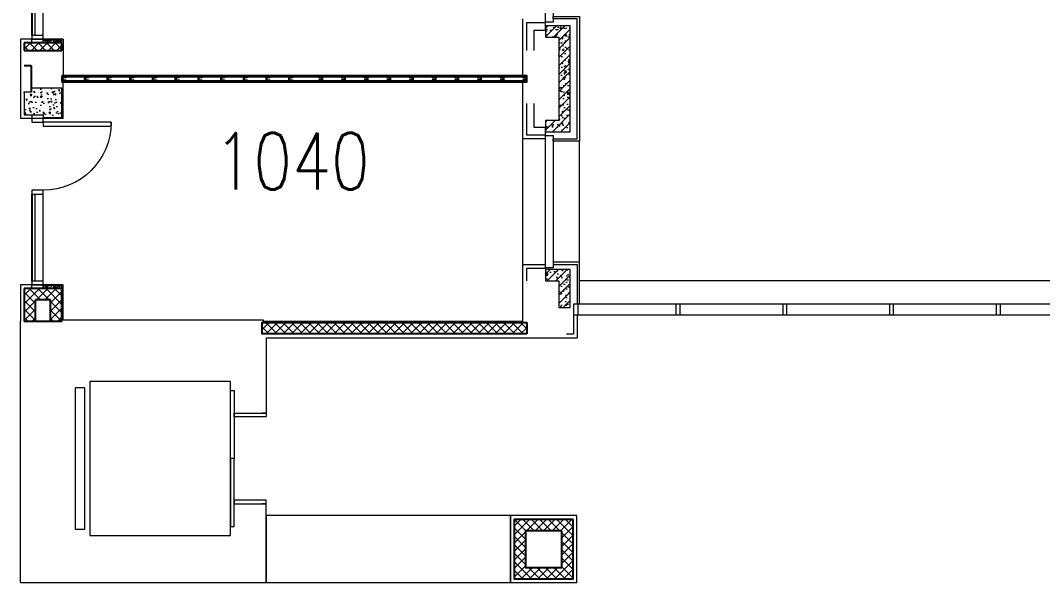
# Model space of a CAD drawing. Header units: inches. Extents: x 13084 to 220150, y 6494 to 167180.
# Drawn here: x 76165 to 89693, y 119840 to 127277 of the extents above; entities that cross this region are included whole.
import ezdxf
from ezdxf.enums import TextEntityAlignment as Align

# ---------------------------------------------------------------- set-up
doc = ezdxf.new("R2010")
doc.units = ezdxf.units.IN
doc.header["$MEASUREMENT"] = 0
for name, color, linetype, lineweight in [('Ground Floor$0$A-G250-G-Walls-Low-Level', 8, 'Continuous', 15), ('Ground Floor$0$A-G250-G-Walls-Precast-Concrete', 7, 'Continuous', 15), ('Ground Floor$0$A-G250-M-Walls-Blockwork', 7, 'Continuous', 25), ('Ground Floor$0$A-G250-M-Walls-Concrete', 7, 'Continuous', 20), ('Ground Floor$0$A-G250-M-Walls-Plasterboard-Partition', 7, 'Continuous', 15), ('Ground Floor$0$A-G252-H-Internal-Walls', 251, 'Continuous', 9), ('Ground Floor$0$A-G262-H-Precast-Panel', 251, 'Continuous', 5), ('Ground Floor$0$A-G312-M-Wall-Cladding-Panel', 7, 'Continuous', 9), ('Ground Floor$0$A-G312-M-Wall-Finish-Plaster', 7, 'Continuous', 15), ('Ground Floor$0$A-G321-M-Window', 251, 'Continuous', 9), ('Ground Floor$0$A-G322-M-Door', 251, 'Continuous', 15), ('Ground Floor$0$A-G56-G-Transportation', 251, 'Continuous', 13), ('Ground Floor$0$Z-Z001-S-Room-Name-Identification-250', 7, 'Continuous', 15)]:
    doc.layers.add(name, color=color, linetype=linetype, lineweight=lineweight)
doc.styles.add('Ground Floor$0$Tag-RomanS', font='romans.shx', dxfattribs={"width": 0.8})
pattern_1 = [(49.99999999999999, (31615.2386858852, 164129.5694537289), (182.184668996004, -15.93908553890309), [19.05, -209.55]), (355, (31615.2386858852, 164129.5694537289), (-35.24282597566699, 191.05664288218), [15.24, -167.64]), (100.451, (31630.4206858852, 164128.2412037289), (146.9425016659592, 175.1166878202919), [16.19, -178.09]), (46.18420000000002, (31615.2386858852, 164180.3694537289), (271.0790408921299, -42.04232793272715), [28.575, -314.3249999999999]), (96.6356, (31637.8285858852, 164176.8659537289), (237.4042344662371, 247.4255558900492), [24.285, -267.135]), (351.1840000000001, (31615.2386858852, 164180.3694537289), (237.4046058139339, 247.4251178605977), [22.86, -251.46]), (21, (31640.6386858852, 164167.6694537289), (151.6148798353833, -102.2655185167625), [19.05, -209.55]), (326.0000000000001, (31640.6386858852, 164167.6694537289), (61.80202834764707, 184.1879661223193), [15.24, -167.64]), (71.4514, (31653.2731858852, 164159.1473537289), (213.4164907701245, 81.92285771605745), [16.19, -178.09]), (37.50000000000001, (31615.2386858852, 164129.5694537289), (3.088603250591817, 84.55503887315311), [0, -165.608, 0, -170.18, 0, -168.275]), (7.499999999999999, (31615.2386858852, 164129.5694537289), (66.81966251030575, 100.1805748181195), [0, -97.02799999999999, 0, -161.798, 0, -64.135]), (327.5, (31558.5966858852, 164129.5694537289), (135.5905951668714, -5.728743992673458), [0, -63.5, 0, -198.12, 0, -262.89]), (317.5, (31533.1966858852, 164129.5694537289), (148.129181386018, 25.42649103333301), [0, -82.55, 0, -131.572, 0, -186.69])]
pattern_2 = [(45, (31615.2386858852, 164129.5694537289), (-56.1266007566822, 56.12660075668221), [])]

# ---------------------------------------------------------------- blocks, each defined once
blk = doc.blocks.new('Ground Floor$0$Lift 1')
at = {"layer": 'Ground Floor$0$A-G322-M-Door', "ltscale": 0.02, "elevation": -2.928140819743256e-09}
for points in [[(47380.01365192895, -42649.00000061002), (47330.01365192895, -42649.00000061002), (47330.01365192895, -41749.00000061002), (47380.01365192895, -41749.00000061002)], [(47800.01365239592, -42099.00000060312), (47380.01365192895, -42099.00000061002), (47380.01365192895, -42049.00000061002), (47800.01365239592, -42049.00000060312)], [(47380.01365192895, -42649.00000061002), (47330.01365192895, -42649.00000061002), (47330.01365192895, -43549.00000061002), (47380.01365192895, -43549.00000061002)], [(47800.01365239592, -43199.00000060311), (47380.01365192895, -43199.00000061002), (47380.01365192895, -43249.00000061002), (47800.01365239592, -43249.00000060311)]]:
    blk.add_lwpolyline(points, close=True, dxfattribs=at)
blk = doc.blocks.new('Ground Floor$0$tag-roomname')
at = {"lineweight": 18, "ltscale": 0.01, "style": 'Ground Floor$0$Tag-RomanS', "width": 0.8}
blk.add_attdef('ROOM_NO_2', text='', height=3, dxfattribs=at).set_placement((-6.707523425575346e-12, 1.61168281859284), align=Align.MIDDLE_CENTER)
at = {"linetype": 'ByBlock', "lineweight": 13, "ltscale": 0.01, "style": 'Ground Floor$0$Tag-RomanS', "width": 0.8, "flags": 1}
for tag, p in [('ROOM_NAME_1', (-6.02540239924565e-12, -2.287525053430301)), ('AREA', (-6.02540239924565e-12, -5.744039249906365))]:
    blk.add_attdef(tag, text='', height=2.8, dxfattribs=at).set_placement(p, align=Align.MIDDLE_CENTER)
blk = doc.blocks.new('Ground Floor$0$Door1-faculty offices-2200')
at = {"layer": 'Ground Floor$0$A-G321-M-Window'}
blk.add_lwpolyline([(50, -65), (1200, -65), (1200, -35), (50, -35)], close=True, dxfattribs=at)
at = {"layer": 'Ground Floor$0$A-G322-M-Door'}
for p, q in [((50, 75), (1200, 75)), ((50, -75), (1200, -75))]:
    blk.add_line(p, q, dxfattribs=at)
for points in [[(2100, 975), (2150, 975), (2150, 75), (2100, 75)], [(50, 75), (50, -75), (0, -75), (0, 75)], [(1250, 75), (1250, -75), (1200, -75), (1200, 75)], [(2200, 75), (2200, -75), (2150, -75), (2150, 75)]]:
    blk.add_lwpolyline(points, close=True, dxfattribs=at)
blk.add_arc((2150, 75), 900, 90, 180, dxfattribs=at)
blk = doc.blocks.new('Ground Floor$0$Part Frame10')
for p, q in [((8.731149137020111e-11, 100.0000000725413), (6149.986141302623, 100.0000000132859)), ((8.731149137020111e-11, 100.0000000725413), (0, 0)), ((1.600710675120354e-09, 87.50000009467476, -1.354148269455376e-09), (6149.986160979519, 87.49999935236701)), ((5.820766091346741e-11, 75.00000009467476, -1.354148269455376e-09), (6149.986160977947, 74.99999935236701)), ((6149.986160980072, 25.00000173306034), (2.095475792884827e-09, 25.00000149612606, -1.354148269455376e-09)), ((6149.986160980567, 12.50000173306034), (2.5902409106493e-09, 12.50000149612606, -1.354148269455376e-09)), ((6149.986141673697, -2.954038791358471e-08), (0, 0)), ((6149.986141302623, 100.0000000132859), (6149.986141673697, -2.954038791358471e-08))]:
    blk.add_line(p, q)
for points, elevation in [([(5.820766091346741e-11, 24.99999975887476), (5.820766091346741e-11, 74.99999975887476), (50.00000000005821, 74.99999975887476), (50.00000000005821, 64.99999975887476), (10.00000000005821, 64.99999975887476), (10.00000000005821, 34.99999975887476), (50.00000000005821, 34.99999975887476), (50.00000000005821, 24.99999975887476)], -1.354148269455376e-09), ([(300.0000000000582, 24.99999975887476), (300.0000000000582, 74.99999975887476), (350.0000000000582, 74.99999975887476), (350.0000000000582, 64.99999975887476), (310.0000000000582, 64.99999975887476), (310.0000000000582, 34.99999975887476), (350.0000000000582, 34.99999975887476), (350.0000000000582, 24.99999975887476)], -1.354148269455376e-09), ([(600.0000000000582, 24.99999975887476), (600.0000000000582, 74.99999975887476), (650.0000000000582, 74.99999975887476), (650.0000000000582, 64.99999975887476), (610.0000000000582, 64.99999975887476), (610.0000000000582, 34.99999975887476), (650.0000000000582, 34.99999975887476), (650.0000000000582, 24.99999975887476)], -1.354148269455376e-09), ([(900.0000000000582, 24.99999975887476), (900.0000000000582, 74.99999975887476), (950.0000000000582, 74.99999975887476), (950.0000000000582, 64.99999975887476), (910.0000000000582, 64.99999975887476), (910.0000000000582, 34.99999975887476), (950.0000000000582, 34.99999975887476), (950.0000000000582, 24.99999975887476)], -1.354148269455376e-09), ([(1200.000000000058, 24.99999975887476), (1200.000000000058, 74.99999975887476), (1250.000000000058, 74.99999975887476), (1250.000000000058, 64.99999975887476), (1210.000000000058, 64.99999975887476), (1210.000000000058, 34.99999975887476), (1250.000000000058, 34.99999975887476), (1250.000000000058, 24.99999975887476)], -1.354148269455376e-09), ([(1500.000000000058, 24.99999975887476), (1500.000000000058, 74.99999975887476), (1550.000000000058, 74.99999975887476), (1550.000000000058, 64.99999975887476), (1510.000000000058, 64.99999975887476), (1510.000000000058, 34.99999975887476), (1550.000000000058, 34.99999975887476), (1550.000000000058, 24.99999975887476)], -1.354148269455376e-09), ([(1800.000000000058, 24.99999975887476), (1800.000000000058, 74.99999975887476), (1850.000000000058, 74.99999975887476), (1850.000000000058, 64.99999975887476), (1810.000000000058, 64.99999975887476), (1810.000000000058, 34.99999975887476), (1850.000000000058, 34.99999975887476), (1850.000000000058, 24.99999975887476)], -1.354148269455376e-09), ([(2100.000000000058, 24.99999975887476), (2100.000000000058, 74.99999975887476), (2150.000000000058, 74.99999975887476), (2150.000000000058, 64.99999975887476), (2110.000000000058, 64.99999975887476), (2110.000000000058, 34.99999975887476), (2150.000000000058, 34.99999975887476), (2150.000000000058, 24.99999975887476)], -1.354148269455376e-09), ([(2400.000000000058, 24.99999975887476), (2400.000000000058, 74.99999975887476), (2450.000000000058, 74.99999975887476), (2450.000000000058, 64.99999975887476), (2410.000000000058, 64.99999975887476), (2410.000000000058, 34.99999975887476), (2450.000000000058, 34.99999975887476), (2450.000000000058, 24.99999975887476)], -1.354148269455376e-09), ([(2700.000000000058, 24.99999975887476), (2700.000000000058, 74.99999975887476), (2750.000000000058, 74.99999975887476), (2750.000000000058, 64.99999975887476), (2710.000000000058, 64.99999975887476), (2710.000000000058, 34.99999975887476), (2750.000000000058, 34.99999975887476), (2750.000000000058, 24.99999975887476)], -1.354148269455376e-09), ([(3000.000000000058, 24.99999975887476), (3000.000000000058, 74.99999975887476), (3050.000000000058, 74.99999975887476), (3050.000000000058, 64.99999975887476), (3010.000000000058, 64.99999975887476), (3010.000000000058, 34.99999975887476), (3050.000000000058, 34.99999975887476), (3050.000000000058, 24.99999975887476)], -1.354148269455376e-09), ([(3449.986141673668, 24.99999975906394), (3449.986141673668, 74.99999975906394), (3399.986141673668, 74.99999975906394), (3399.986141673668, 64.99999975906394), (3439.986141673668, 64.99999975906394), (3439.986141673668, 34.99999975906394), (3399.986141673668, 34.99999975906394), (3399.986141673668, 24.99999975906394)], 1.933310994340844e-09), ([(3749.986141673668, 24.99999975906394), (3749.986141673668, 74.99999975906394), (3699.986141673668, 74.99999975906394), (3699.986141673668, 64.99999975906394), (3739.986141673668, 64.99999975906394), (3739.986141673668, 34.99999975906394), (3699.986141673668, 34.99999975906394), (3699.986141673668, 24.99999975906394)], 1.933310994340844e-09), ([(4049.986141673668, 24.99999975906394), (4049.986141673668, 74.99999975906394), (3999.986141673668, 74.99999975906394), (3999.986141673668, 64.99999975906394), (4039.986141673668, 64.99999975906394), (4039.986141673668, 34.99999975906394), (3999.986141673668, 34.99999975906394), (3999.986141673668, 24.99999975906394)], 1.933310994340844e-09), ([(4349.986141673668, 24.99999975906394), (4349.986141673668, 74.99999975906394), (4299.986141673668, 74.99999975906394), (4299.986141673668, 64.99999975906394), (4339.986141673668, 64.99999975906394), (4339.986141673668, 34.99999975906394), (4299.986141673668, 34.99999975906394), (4299.986141673668, 24.99999975906394)], 1.933310994340844e-09), ([(4649.986141673668, 24.99999975906394), (4649.986141673668, 74.99999975906394), (4599.986141673668, 74.99999975906394), (4599.986141673668, 64.99999975906394), (4639.986141673668, 64.99999975906394), (4639.986141673668, 34.99999975906394), (4599.986141673668, 34.99999975906394), (4599.986141673668, 24.99999975906394)], 1.933310994340844e-09), ([(4949.986141673668, 24.99999975906394), (4949.986141673668, 74.99999975906394), (4899.986141673668, 74.99999975906394), (4899.986141673668, 64.99999975906394), (4939.986141673668, 64.99999975906394), (4939.986141673668, 34.99999975906394), (4899.986141673668, 34.99999975906394), (4899.986141673668, 24.99999975906394)], 1.933310994340844e-09), ([(5249.986141673668, 24.99999975906394), (5249.986141673668, 74.99999975906394), (5199.986141673668, 74.99999975906394), (5199.986141673668, 64.99999975906394), (5239.986141673668, 64.99999975906394), (5239.986141673668, 34.99999975906394), (5199.986141673668, 34.99999975906394), (5199.986141673668, 24.99999975906394)], 1.933310994340844e-09), ([(5549.986141673668, 24.99999975906394), (5549.986141673668, 74.99999975906394), (5499.986141673668, 74.99999975906394), (5499.986141673668, 64.99999975906394), (5539.986141673668, 64.99999975906394), (5539.986141673668, 34.99999975906394), (5499.986141673668, 34.99999975906394), (5499.986141673668, 24.99999975906394)], 1.933310994340844e-09), ([(5849.986141673668, 24.99999975906394), (5849.986141673668, 74.99999975906394), (5799.986141673668, 74.99999975906394), (5799.986141673668, 64.99999975906394), (5839.986141673668, 64.99999975906394), (5839.986141673668, 34.99999975906394), (5799.986141673668, 34.99999975906394), (5799.986141673668, 24.99999975906394)], 1.933310994340844e-09), ([(6149.986141673638, 24.99999975906394), (6149.986141673638, 74.99999975906394), (6099.986141673638, 74.99999975906394), (6099.986141673638, 64.99999975906394), (6139.986141673638, 64.99999975906394), (6139.986141673638, 34.99999975906394), (6099.986141673638, 34.99999975906394), (6099.986141673638, 24.99999975906394)], -9.530623946275562e-10)]:
    blk.add_lwpolyline(points, close=True, dxfattribs=dict(elevation=elevation))

msp = doc.modelspace()

# ---------------------------------------------------------------- hatches: boundary and pattern name
at = {"layer": 'Ground Floor$0$A-G252-H-Internal-Walls'}
h = msp.add_hatch(dxfattribs=at)
h.set_pattern_fill('ANSI37', color=256, scale=25, angle=-2.544443745170813e-14, style=0)
h.set_pattern_definition([(44.99999999999999, (31615.2386858852, 164129.5694537289), (-56.12660075668217, 56.12660075668224), []), (135, (31615.2386858852, 164129.5694537289), (-56.12660075668224, -56.12660075668217), [])])
h.paths.add_polyline_path([(76715.23868585927, 126979.5657348117), (76465.23868584496, 126979.5657348117), (76465.23868584486, 126879.5694536125), (76715.23868585919, 126879.5694536125)])
h.paths.add_polyline_path([(76465.23868584499, 126979.5657348117), (76215.25439113441, 126979.5657348117), (76215.23868585928, 126879.5694536125), (76465.23868584484, 126879.5694536125)])
h = msp.add_hatch(dxfattribs=at)
h.set_pattern_fill('AR-CONC', color=256, scale=0.3, angle=90, style=0)
h.set_pattern_definition([(220, (31615.23871454082, 98629.56202151199), (4.781725661670929, -54.6554006988012), [5.714999999999997, -62.86499999999998]), (275, (31615.23871454082, 98629.56202151199), (-57.31699286465399, 10.57284779270009), [4.572, -50.29199999999999]), (169.549, (31615.63718954082, 98625.00742151198), (-52.53500634608756, -44.08275049978777), [4.856999999999998, -53.42699999999998]), (223.8158, (31599.99871454082, 98629.56202151199), (12.61269837981815, -81.32371226763897), [8.5725, -94.2975]), (173.3644, (31601.04976454082, 98622.785051512), (-74.22766676701477, -71.22127033987114), [7.285499999999997, -80.14049999999995]), (278.816, (31599.99871454082, 98629.56202151199), (-74.2275353581793, -71.22138174418018), [6.858, -75.438]), (249, (31603.80871454082, 98621.94202151199), (30.67965555502875, -45.48446395061498), [5.715, -62.865]), (304, (31603.80871454082, 98621.94202151199), (-55.25638983669578, -18.54060850429412), [4.572, -50.29199999999999]), (198.5486, (31606.36534454082, 98618.151671512), (-24.57685731481723, -64.02494723103733), [4.856999999999998, -53.42699999999999]), (232.5, (31615.23871454082, 98629.56202151199), (-25.36651166194593, -0.9265809751775465), [0, -49.6824, 0, -51.054, 0, -50.4825]), (262.5, (31615.23871454082, 98629.56202151199), (-30.05417244543585, -20.04589875309173), [0, -29.1084, 0, -48.5394, 0, -19.2405]), (302.5, (31615.23871454082, 98646.55462151198), (1.71862319780204, -40.67717855006142), [0, -19.05, 0, -59.436, 0, -78.86699999999999]), (312.5, (31615.23871454082, 98654.174621512), (-7.627947309999901, -44.43875441580541), [0, -24.765, 0, -39.4716, 0, -56.007])])
h.paths.add_polyline_path([(76715.23868586049, 127014.5657365869), (76715.23868585037, 126979.5657336853), (76465.254424588, 126979.5657350302), (76465.25442460738, 127014.5657355491)])
h = msp.add_hatch(dxfattribs=at)
h.set_pattern_fill('AR-CONC', color=256, angle=90, style=0)
h.set_pattern_definition([(140, (31070.77428720168, 164129.5694537293), (15.9390855389031, 182.184668996004), [19.05, -209.55]), (85.00000000000001, (31070.77428720168, 164129.5694537293), (-191.05664288218, -35.24282597566697), [15.24, -167.64]), (190.451, (31072.10253720168, 164144.7514537293), (-175.1166878202919, 146.9425016659592), [16.19, -178.09]), (136.1842, (31019.97428720168, 164129.5694537293), (42.04232793272716, 271.0790408921299), [28.575, -314.3249999999999]), (186.6356, (31023.47778720168, 164152.1593537294), (-247.4255558900492, 237.4042344662372), [24.285, -267.135]), (81.18400000000004, (31019.97428720168, 164129.5694537293), (-247.4251178605977, 237.404605813934), [22.86, -251.46]), (111, (31032.67428720168, 164154.9694537293), (102.2655185167625, 151.6148798353833), [19.05, -209.55]), (56.00000000000004, (31032.67428720168, 164154.9694537293), (-184.1879661223193, 61.80202834764709), [15.24, -167.64]), (161.4514, (31041.19638720168, 164167.6039537294), (-81.92285771605744, 213.4164907701245), [16.18999999999999, -178.0899999999999]), (127.5, (31070.77428720168, 164129.5694537293), (-84.55503887315311, 3.088603250591822), [0, -165.608, 0, -170.18, 0, -168.275]), (97.5, (31070.77428720168, 164129.5694537293), (-100.1805748181195, 66.81966251030575), [0, -97.02799999999999, 0, -161.798, 0, -64.135]), (57.49999999999999, (31070.77428720168, 164072.9274537294), (5.728743992673466, 135.5905951668714), [0, -63.49999999999999, 0, -198.12, 0, -262.8899999999999]), (47.5, (31070.77428720168, 164047.5274537294), (-25.426491033333, 148.129181386018), [0, -82.55, 0, -131.572, 0, -186.69])])
h.paths.add_polyline_path([(76465.23868584498, 126029.5657371847), (76465.23868584499, 125994.5657371845), (76715.24758296368, 125994.5657371846), (76715.24758296396, 126379.5694536129), (76305.2543911338, 126379.5694536129), (76305.2543911337, 126329.5657369859), (76215.2543911337, 126329.5657369859), (76215.2543911337, 126029.5657371847)])
h = msp.add_hatch(dxfattribs=at)
h.set_pattern_fill('ANSI37', color=256, scale=25, angle=90, style=0)
h.set_pattern_definition([(135, (31615.2386858852, 164129.5694537289), (-56.12660075668221, -56.1266007566822), []), (225, (31615.2386858852, 164129.5694537289), (56.1266007566822, -56.12660075668221), [])])
h.paths.add_polyline_path([(76715.24758296373, 123729.5657399276), (76465.23868584116, 123729.5657399276), (76465.23868584097, 123579.5657399276), (76565.24758296361, 123579.5657399276), (76565.24758296346, 123379.5694536295), (76715.24758296346, 123379.5694536301)])
h.paths.add_polyline_path([(76465.23868584116, 123729.5657399276), (76215.25439113368, 123729.5657399276), (76215.25439113371, 123379.5694536279), (76365.25439113298, 123379.5694536285), (76365.254391133, 123579.5657399276), (76465.23868584097, 123579.5657399276)])
h.paths.add_polyline_path([(76365.25439113297, 123379.5694536285), (76215.25439113371, 123379.5694536279), (76215.25439113371, 123294.5454217793), (76365.25439113298, 123294.5454217339)])
h.paths.add_polyline_path([(76715.24758296345, 123379.5694536301), (76565.24758296346, 123379.5694536295), (76565.2475829634, 123294.5454216734), (76715.24758296339, 123294.545421628)])
h = msp.add_hatch(dxfattribs=at)
h.set_pattern_fill('AR-CONC', color=256, scale=0.3, angle=90, style=0)
h.set_pattern_definition([(140, (31615.24761164524, 152114.5694532273), (4.781725661670929, 54.6554006988012), [5.714999999999997, -62.86499999999998]), (85.00000000000001, (31615.24761164524, 152114.5694532273), (-57.31699286465399, -10.57284779270009), [4.572, -50.29199999999999]), (190.451, (31615.64608664524, 152119.1240532273), (-52.53500634608756, 44.08275049978777), [4.856999999999998, -53.42699999999998]), (136.1842, (31600.00761164524, 152114.5694532273), (12.61269837981815, 81.32371226763897), [8.572499999999998, -94.29749999999999]), (186.6356, (31601.05866164524, 152121.3464232273), (-74.22766676701477, 71.22127033987114), [7.285499999999997, -80.14049999999995]), (81.18400000000004, (31600.00761164524, 152114.5694532273), (-74.2275353581793, 71.22138174418018), [6.858, -75.438]), (111, (31603.81761164524, 152122.1894532273), (30.67965555502875, 45.48446395061498), [5.715, -62.865]), (56.00000000000004, (31603.81761164524, 152122.1894532273), (-55.25638983669578, 18.54060850429412), [4.572, -50.29199999999999]), (161.4514, (31606.37424164524, 152125.9798032273), (-24.57685731481723, 64.02494723103733), [4.856999999999997, -53.42699999999997]), (127.5, (31615.24761164524, 152114.5694532273), (-25.36651166194593, 0.9265809751775465), [0, -49.6824, 0, -51.054, 0, -50.4825]), (97.49999999999997, (31615.24761164524, 152114.5694532273), (-30.05417244543585, 20.04589875309173), [0, -29.1084, 0, -48.5394, 0, -19.2405]), (57.49999999999999, (31615.24761164524, 152097.5768532273), (1.71862319780204, 40.67717855006142), [0, -19.05, 0, -59.43599999999999, 0, -78.86699999999998]), (47.5, (31615.24761164524, 152089.9568532273), (-7.627947309999901, 44.43875441580541), [0, -24.765, 0, -39.4716, 0, -56.007])])
h.paths.add_polyline_path([(76715.2475829649, 123729.5657381524), (76715.24758295479, 123764.565741054), (76465.26332169242, 123764.5657397091), (76465.2633217118, 123729.5657391902)])
h = msp.add_hatch(dxfattribs=at)
h.set_pattern_fill('ANSI37', color=256, scale=25, style=0)
h.set_pattern_definition([(45, (31615.2386858852, 164119.5694507825), (-56.1266007566822, 56.12660075668221), []), (135, (31615.2386858852, 164119.5694507825), (-56.12660075668221, -56.1266007566822), [])])
h.paths.add_polyline_path([(82865.23870037895, 123279.569453616), (79365.2523555278, 123279.5694453254), (79365.25235551994, 123129.5694453254), (82865.23870037895, 123129.569453616)])
h = msp.add_hatch(dxfattribs=at)
h.set_pattern_fill('ANSI37', color=256, scale=25, style=0)
h.set_pattern_definition([(45, (31615.2386858852, 164129.5694537289), (-56.1266007566822, 56.12660075668221), []), (135, (31615.2386858852, 164129.5694537289), (-56.12660075668221, -56.1266007566822), [])])
h.paths.add_polyline_path([(83480.23868561201, 120674.5694529839), (82700.23868561783, 120674.5694529839), (82700.23868561743, 119889.5694576987), (83480.2386856116, 119889.5694576987)])
h.paths.add_polyline_path([(83330.23868561201, 120524.5694529839), (82850.23868561783, 120524.5694529839), (82850.23868561743, 120039.5694576987), (83330.2386856116, 120039.5694576987)], flags=16)
at = {"layer": 'Ground Floor$0$A-G262-H-Precast-Panel'}
h = msp.add_hatch(dxfattribs=at)
h.set_pattern_fill('AR-CONC', color=256, style=0)
h.set_pattern_definition(pattern_1)
edge = h.paths.add_edge_path()
edge.add_line((83115.23883665669, 125804.5667902901), (83440.23880741316, 125804.5667702812))
edge.add_line((83440.23880741316, 125804.5667702812), (83440.23889360549, 127204.5646323674))
edge.add_line((83440.23889360549, 127204.5646323674), (83115.23868582142, 127204.5646523763))
edge.add_line((83115.23868582142, 127204.5646523763), (83115.23867658651, 127054.5646523763))
edge.add_line((83115.23867658651, 127054.5646523763), (83290.23887821398, 127054.5646416023))
edge.add_line((83290.23887821398, 127054.5646416023), (83290.23882280468, 125954.5667795161))
edge.add_line((83290.23882280468, 125954.5667795161), (83115.23868582098, 125954.5667902901))
edge.add_line((83115.23868582098, 125954.5667902901), (83115.23867658607, 125804.5667902901))
h = msp.add_hatch(dxfattribs=at)
h.set_pattern_fill('ANSI31', color=256, scale=25, style=0)
h.set_pattern_definition(pattern_2)
edge = h.paths.add_edge_path()
edge.add_line((83115.23883665669, 125804.5667902901), (83440.23880741316, 125804.5667702812))
edge.add_line((83440.23880741316, 125804.5667702812), (83440.23889360549, 127204.5646323674))
edge.add_line((83440.23889360549, 127204.5646323674), (83115.23868582142, 127204.5646523763))
edge.add_line((83115.23868582142, 127204.5646523763), (83115.23867658651, 127054.5646523763))
edge.add_line((83115.23867658651, 127054.5646523763), (83290.23887821398, 127054.5646416023))
edge.add_line((83290.23887821398, 127054.5646416023), (83290.23882280468, 125954.5667795161))
edge.add_line((83290.23882280468, 125954.5667795161), (83115.23868582098, 125954.5667902901))
edge.add_line((83115.23868582098, 125954.5667902901), (83115.23867658607, 125804.5667902901))
h = msp.add_hatch(dxfattribs=at)
h.set_pattern_fill('AR-CONC', color=256, style=0)
h.set_pattern_definition(pattern_1)
h.paths.add_polyline_path([(83440.238693516, 123979.569433607), (83115.2386858203, 123979.5694336071), (83115.23867658539, 123829.569453616), (83290.2386842811, 123829.5694536159), (83290.23866273317, 123479.5725833437), (83440.23866273317, 123479.5725833437)])
h = msp.add_hatch(dxfattribs=at)
h.set_pattern_fill('ANSI31', color=256, scale=25, style=0)
h.set_pattern_definition(pattern_2)
h.paths.add_polyline_path([(83440.238693516, 123979.569433607), (83115.2386858203, 123979.5694336071), (83115.23867658539, 123829.569453616), (83290.2386842811, 123829.5694536159), (83290.23866273317, 123479.5725833437), (83440.23866273317, 123479.5725833437)])

# ---------------------------------------------------------------- linework, layer by layer
at = {"layer": 'Ground Floor$0$A-G250-G-Walls-Low-Level'}
for p, q in [((82815.23868921468, 124049.5668087372, -2.922779289089093e-09), (82815.23868921468, 125709.5668087599, -2.922779289089093e-09)), ((83565.23379334585, 124079.566762563), (83565.23389185152, 125679.5667625857)), ((90415.2339780805, 123829.5694813374), (83565.23377795453, 123829.5699030648))]:
    msp.add_line(p, q, dxfattribs=at)
msp.add_lwpolyline([(82650.23868561744, 120724.5694529839), (79415.25233830162, 120724.569453112), (79415.25233830162, 119839.5490099571), (82650.23868561744, 119839.5213804512)], close=True, dxfattribs=at)
at = {"layer": 'Ground Floor$0$A-G250-G-Walls-Precast-Concrete'}
msp.add_lwpolyline([(83115.23883665669, 125804.5667902901), (83440.23880741316, 125804.5667702812), (83440.23889360549, 127204.5646323674), (83115.23868582142, 127204.5646523763), (83115.23867658651, 127054.5646523763), (83290.23887821398, 127054.5646416023), (83290.23882280468, 125954.5667795161), (83115.23868582098, 125954.5667902901), (83115.23867658609, 125804.5667902901)], dxfattribs=at)
msp.add_lwpolyline([(83440.238693516, 123979.569433607), (83115.2386858203, 123979.5694336071), (83115.23867658539, 123829.569453616), (83290.2386842811, 123829.5694536159), (83290.23866273317, 123479.5725833437), (83440.23866273317, 123479.5725833437)], close=True, dxfattribs=at)
at = {"layer": 'Ground Floor$0$A-G250-M-Walls-Blockwork'}
for p, q in [((76215.2543911344, 126979.5657348117), (76215.23868585927, 126879.5694536125)), ((76715.23868585928, 126979.5657348117), (76215.2543911344, 126979.5657348117)), ((76715.23868585919, 126879.5694536125), (76715.23868585928, 126979.5657348117)), ((76215.23868585927, 126879.5694536125), (76715.23868585919, 126879.5694536125)), ((76215.25438680116, 126679.565733847, -2.935998801602787e-09), (76305.25438680116, 126679.565733847, -2.935998801602787e-09)), ((76305.25438680116, 126679.565733847, -2.935998801602787e-09), (76305.25438680055, 126379.5694536125, -2.935998801602798e-09)), ((76305.2543911338, 126379.5694536125), (76305.2543911337, 126329.5657369855)), ((76715.24758296373, 123729.5657399276, -2.018216973387073e-09), (76215.25439113368, 123729.5657399276)), ((76215.25439113368, 123729.5657399276), (76215.25439113373, 123294.5454217793)), ((76715.24758296339, 123294.545421628, -2.018216973387073e-09), (76715.24758296373, 123729.5657399276, -2.018216973387073e-09)), ((76565.24758296361, 123579.5657399276, -2.018216973387073e-09), (76365.25439113298, 123579.5657399276)), ((76365.25439113298, 123294.5454217339), (76365.25439113298, 123579.5657399276)), ((76565.2475829634, 123294.545421628, -2.018216973387073e-09), (76565.24758296361, 123579.5657399276, -2.018216973387073e-09)), ((76715.24758296339, 123294.545421628, -2.018216973387077e-09), (76215.25439113373, 123294.5454217793)), ((82865.23870037895, 123279.569453616), (82865.23870037895, 123129.569453616))]:
    msp.add_line(p, q, dxfattribs=at)
at = {"layer": 'Ground Floor$0$A-G250-M-Walls-Blockwork', "elevation": -2.92317473039071e-09}
msp.add_lwpolyline([(82865.23868946012, 123129.569453616), (79365.25235551994, 123129.5694453254), (79365.2523555278, 123279.5694453254), (82865.2386894779, 123279.569453616)], dxfattribs=at)
at = {"layer": 'Ground Floor$0$A-G250-M-Walls-Blockwork'}
msp.add_lwpolyline([(82865.23870037895, 123279.569453616), (82865.23870037895, 123129.569453616)], dxfattribs=at)
for points in [[(83480.23868561201, 120674.5694529839), (82700.23868561783, 120674.5694529839), (82700.23868561743, 119889.5694576987), (83480.2386856116, 119889.5694576987)], [(83330.23868561201, 120524.5694529839), (82850.23868561783, 120524.5694529839), (82850.23868561743, 120039.5694576987), (83330.2386856116, 120039.5694576987)]]:
    msp.add_lwpolyline(points, close=True, dxfattribs=at)
at = {"layer": 'Ground Floor$0$A-G250-M-Walls-Concrete', "elevation": -2.935998801602798e-09}
msp.add_lwpolyline([(76215.2543911337, 126329.5657369855), (76215.2543911344, 126029.5657371842), (76465.23868584498, 126029.5657371843), (76465.23868584505, 125994.5657371841), (76715.24758296368, 125994.5657371842), (76715.24758296397, 126379.5694536125), (76305.25438680055, 126379.5694536125), (76305.25438680044, 126329.5657340421), (76215.25438680116, 126329.5657340421)], dxfattribs=at)
at = {"layer": 'Ground Floor$0$A-G312-M-Wall-Cladding-Panel'}
for points in [[(83215.22846991263, 127329.5646247356), (83565.22908556942, 127329.5646247355), (83565.22898398558, 125679.5667627598), (83215.2289839856, 125679.5667904645), (83215.22898636028, 125709.5667904645), (83535.22898583257, 125709.5667651345), (83535.22908372243, 127299.5646247355), (83215.22846991263, 127299.5646247356)], [(83565.2337564064, 123529.569454695), (83565.23379334585, 124079.566762563), (83215.23870121175, 124079.5667902674), (83215.23869883706, 124049.5667902674), (83535.23379149887, 124049.5667649377), (83535.2337564064, 123529.569456542)]]:
    msp.add_lwpolyline(points, close=True, dxfattribs=at)
at = {"layer": 'Ground Floor$0$A-G312-M-Wall-Finish-Plaster'}
for p, q in [((82815.2386855964, 126554.5657394678), (82815.23868563925, 127299.5646708462)), ((76165.2543911344, 127029.5657348117), (76165.2543911337, 125979.5657371842)), ((76730.23868585927, 127029.5657348117), (76165.2543911344, 127029.5657348117)), ((76315.23868584498, 126979.5657350716, -2.898685907615438e-09), (76315.23868584505, 127029.5657350718, -2.896897634175638e-09)), ((76465.23868584498, 126979.5657348117), (76465.23868584505, 127029.5657348119)), ((76730.23868585927, 127029.5657348117), (76730.23868585928, 126554.5657395849)), ((76715.23868585931, 127014.5657348117), (76465.23868584505, 127014.5657348119)), ((76715.23868585928, 126979.5657348117), (76715.23868585931, 127014.5657348117)), ((76730.24758296367, 125979.5657371842, -2.013804486014625e-09), (76730.24758296442, 126454.5657399786, -2.013804483874403e-09)), ((82815.23868554778, 125709.5668087599), (82815.23868559065, 126454.565739803)), ((76730.24758296367, 125979.5657371842, -2.013804486014625e-09), (76165.25439113441, 125979.5657371842)), ((76315.23868584498, 126029.5657369243, -2.898685907615438e-09), (76315.23868584505, 125979.5657369242, -2.896897634175638e-09)), ((76465.23868584502, 125994.5657371841), (76465.23868584505, 125979.5657371841)), ((83115.23880156438, 125709.5667964467), (82815.23868554778, 125709.5668087599)), ((82815.23864925964, 123294.569453616), (82815.23868922828, 124049.5668087372)), ((82815.23868922828, 124049.5668087372), (83115.23869936477, 124049.566796424)), ((76165.25439113368, 123779.5657399276), (76165.25439113335, 123294.545421628)), ((76730.24758296373, 123779.5657399276, -2.585904822700328e-09), (76165.25439113368, 123779.5657399276)), ((76315.25439131909, 123729.5657399276, 1.36608827537912e-09), (76315.25439131909, 123779.5657399276, 1.36608827537912e-09)), ((76465.25439131909, 123729.5657399276), (76465.25439131909, 123779.5657399276)), ((76730.24758296371, 123309.5657521186, -2.014247896320302e-09), (76730.24758296373, 123779.5657399276, -2.055959575577932e-09)), ((76715.24758296373, 123764.5657399276, -1.900010035120706e-09), (76465.25439131909, 123764.5657399276)), ((76715.24758296373, 123729.5657399276, -2.018216973387077e-09), (76715.24758296373, 123764.5657399276, -1.900010035120706e-09)), ((83485.23375640638, 123379.5694536609), (83485.2337564064, 123129.5694564875)), ((83535.2337564064, 123379.5694536611), (83485.2337564064, 123379.5694536609)), ((83535.2337564064, 123379.5694536611), (83535.23375640641, 123079.5698945224)), ((76165.25439113338, 119839.5454187204), (76165.25439113335, 123298.7907156514)), ((79380.2523555278, 123309.5673641153), (76730.24758296371, 123309.5657521186)), ((79380.2523555278, 123294.5673641153, -4.447277397316672e-09), (79380.2523555278, 123309.5673641153, -5.971591558770265e-09)), ((82815.23864925964, 123294.569453616), (79380.2523555278, 123294.5673641153, 3.463320365101672e-09)), ((83390.23871137731, 123129.5694564981, -3.390068409053622e-09), (83485.2337564064, 123129.5694564875, -3.47115571291198e-09)), ((79415.25233831562, 123079.569456942), (79415.25233828081, 122080.5694531258, -2.928140819743256e-09)), ((79415.25233831562, 123079.569456942), (83535.2337564064, 123079.569456482, -3.471192082063418e-09)), ((79415.25233828112, 122080.5694531258, -2.928140819743256e-09), (79365.25190589896, 122080.5574367685)), ((79415.25233828081, 120880.569453112, -2.928140819743256e-09), (79365.24830894612, 120880.5692498032)), ((79415.25233831708, 119839.5454187204), (79415.25233828081, 120880.569453112, -2.928140819743256e-09)), ((76165.25439113338, 119839.5454187204), (79415.25233831708, 119839.5454187204))]:
    msp.add_line(p, q, dxfattribs=at)
for points in [[(82865.23868576883, 126879.5694536707), (82865.23868563637, 127249.5646723853), (83115.23890099337, 127249.5646770026), (83115.23366082888, 127254.5646604136)], [(82965.23868576883, 126879.5694537065), (82965.23868567217, 127149.5646742322), (83115.23868243529, 127149.5646850146), (83115.12852879704, 127254.6694701569)], [(83115.23880433486, 125754.5667964467), (83115.2388046427, 125759.5667964467), (82865.23868555066, 125759.5668056817), (82865.23868576883, 126179.5694536707)], [(83115.23867350761, 125754.5667964466), (83115.23867997222, 125859.5667989094), (82965.23868560261, 125859.5668019877), (82965.23868576883, 126179.5694536188)], [(82865.23870037895, 123829.569453616), (82865.23868658135, 123999.5668056589), (83115.23869628645, 123999.566796424), (83115.23869659429, 124004.566796424)]]:
    msp.add_lwpolyline(points, dxfattribs=at)
msp.add_lwpolyline([(83530.23868561201, 120724.5694529839), (82650.23868561783, 120724.5694529839), (82650.23868561743, 119839.5454187204), (83530.2386856116, 119839.5454187204)], close=True, dxfattribs=at)
at = {"layer": 'Ground Floor$0$A-G321-M-Window'}
for p, q in [((83540.23373793658, 123529.5694593124), (83540.23373177997, 123379.5694593124)), ((84845.9277151615, 123379.5692439227), (84845.92771516152, 123529.5692439227)), ((84895.92771516152, 123379.5692439206), (84895.92771516152, 123529.5692439206)), ((86258.79846368704, 123379.5692438625), (86258.79846368701, 123529.5692438625)), ((86308.79846368704, 123379.5692438604), (86308.79846368704, 123529.5692438604)), ((87671.6692122125, 123379.5692438023), (87671.6692122125, 123529.5692438023)), ((87721.6692122125, 123379.5692438001), (87721.6692122125, 123529.5692438001)), ((89084.53996073801, 123379.569243742), (89084.53996073798, 123529.569243742)), ((89134.53996073798, 123379.5692437399), (89134.53996073798, 123529.5692437399))]:
    msp.add_line(p, q, dxfattribs=at)
for points in [[(83115.23366082888, 127254.5646604136), (83115.23376856944, 129004.5646604363), (83215.2336500555, 129004.5646542797), (83215.23354231493, 127254.564654257)], [(83115.23869659429, 124004.566796424), (83115.23880433486, 125754.5667964467), (83215.23868582092, 125754.5667902901), (83215.23857808035, 124004.5667902674)], [(90490.23394421916, 123379.5690283502), (83490.23373177997, 123379.5694593124), (83490.23373793658, 123529.5694593124), (90490.23395037577, 123529.5690283502)]]:
    msp.add_lwpolyline(points, close=True, dxfattribs=at)
at = {"layer": 'Ground Floor$0$A-G56-G-Transportation', "elevation": -2.928140819743256e-09}
for points in [[(77082.19499410759, 122501.0485735477), (77082.19499410759, 120460.2072992049), (78945.25233781416, 120460.2072992049), (78945.25233781416, 122501.0485735477)], [(77017.86153349312, 120887.8369633844), (77017.86153349312, 122416.1072709658), (76888.53840570146, 122416.1072709658), (76888.53840570146, 120887.8369633844), (76888.53840570146, 120545.1486017869), (77017.86153349312, 120545.1486017869)]]:
    msp.add_lwpolyline(points, close=True, dxfattribs=at)

# ---------------------------------------------------------------- block references
at = {"layer": 'Ground Floor$0$A-G250-M-Walls-Plasterboard-Partition'}
msp.add_blockref('Ground Floor$0$Part Frame10', (76715.23868585928, 126454.5657399787), dxfattribs=at)
at = {"layer": 'Ground Floor$0$A-G322-M-Door', "xscale": -1, "rotation": 270}
for p in [(76390.25438686716, 127029.5657350716, -2.894273418092376e-09), (76390.25439131909, 123779.5657399276)]:
    msp.add_blockref('Ground Floor$0$Door1-faculty offices-2200', p, dxfattribs=at)
at = {"layer": 'Ground Floor$0$A-G322-M-Door'}
msp.add_blockref('Ground Floor$0$Lift 1', (31615.2386858852, 164129.5694537289), dxfattribs=at)
at = {"layer": 'Ground Floor$0$Z-Z001-S-Room-Name-Identification-250'}
ref = msp.add_blockref('Ground Floor$0$tag-roomname', (79760.49687163152, 125011.4755597896), dxfattribs=dict(at, xscale=250, yscale=250, zscale=250))
ref.add_attrib('ROOM_NO_2', '1040', dxfattribs={"layer": '0', "lineweight": 18, "ltscale": 0.01, "height": 750, "style": 'Ground Floor$0$Tag-RomanS', "width": 0.8000000000000002}).set_placement((79760.49687162985, 125414.3962644378), align=Align.MIDDLE_CENTER)

doc.saveas('drawing.dxf')
